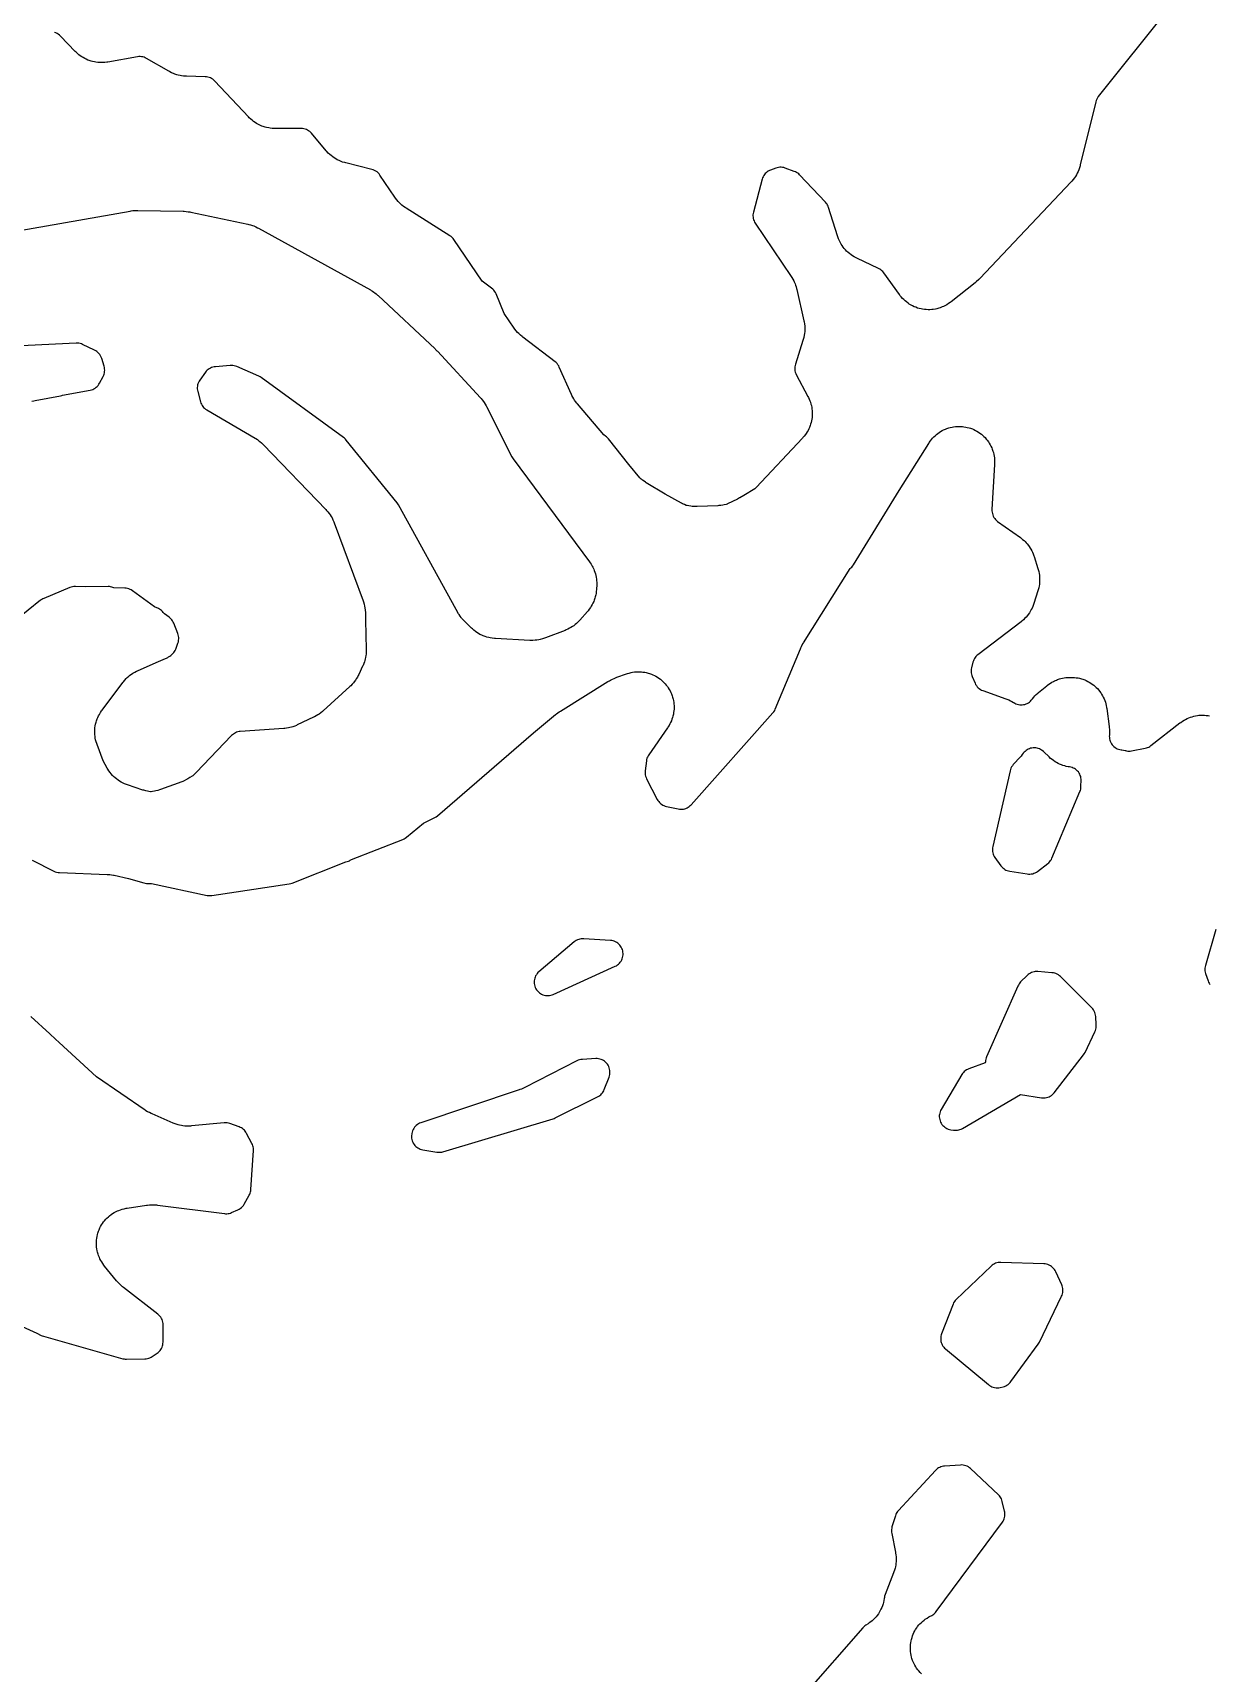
# Model space of a CAD drawing. Header units: millimetres. Extents: x 0 to 194, y 0 to 300.
# Drawn here: x 124.62 to 150.69, y 123.34 to 159.71 of the extents above; entities that cross this region are included whole.
import ezdxf

# ---------------------------------------------------------------- set-up
doc = ezdxf.new("R2010")
doc.units = ezdxf.units.MM
doc.layers.add('CUT', color=7, linetype='CONTINUOUS')

msp = doc.modelspace()

# ---------------------------------------------------------------- linework, layer by layer
at = {"layer": 'CUT'}
for points in [[(149.7766, 160.2231), (148.2373, 158.293), (148.2185, 158.2665), (148.2026, 158.2381), (148.1899, 158.2082), (148.1804, 158.1771), (147.838, 156.7763), (147.8319, 156.7538), (147.8185, 156.7092), (147.8028, 156.6653), (147.7894, 156.6331), (147.7692, 156.5911), (147.7525, 156.5604), (147.7282, 156.5207), (147.7084, 156.4919), (147.68, 156.455), (147.6498, 156.4195), (147.6342, 156.4022), (145.6098, 154.2631), (145.5869, 154.2406), (145.5277, 154.1864), (145.5033, 154.1655), (144.9713, 153.744), (144.9531, 153.7303), (144.9161, 153.7039), (144.8777, 153.6794), (144.8481, 153.6625), (144.8075, 153.642), (144.7764, 153.6282), (144.7339, 153.6119), (144.7015, 153.6013), (144.6576, 153.5894), (144.6243, 153.5821), (144.5795, 153.5746), (144.5456, 153.5708), (144.5002, 153.5679), (144.4661, 153.5675), (144.4207, 153.5692), (144.3867, 153.5722), (144.3417, 153.5785), (144.3082, 153.585), (144.264, 153.5958), (144.2314, 153.6056), (144.1885, 153.6208), (144.157, 153.6338), (144.1159, 153.6533), (144.0859, 153.6694), (144.047, 153.6929), (144.0188, 153.712), (143.9824, 153.7394), (143.9562, 153.7612), (143.9228, 153.7921), (143.899, 153.8164), (143.8689, 153.8505), (143.8405, 153.8861), (143.8268, 153.9042), (143.48, 154.3875), (143.461, 154.4114), (143.4396, 154.4332), (143.4162, 154.4527), (143.3909, 154.4697), (143.364, 154.4841), (142.8862, 154.7087), (142.8654, 154.7192), (142.8244, 154.7411), (142.7846, 154.7651), (142.7558, 154.7846), (142.7187, 154.8127), (142.692, 154.8351), (142.6579, 154.8668), (142.6337, 154.8918), (142.6031, 154.9268), (142.5816, 154.9542), (142.5548, 154.9922), (142.5362, 155.0217), (142.5135, 155.0623), (142.4981, 155.0935), (142.4796, 155.1362), (142.4635, 155.1798), (142.4559, 155.2018), (142.2576, 155.8343), (142.2483, 155.8599), (142.2367, 155.8845), (142.2229, 155.908), (142.2071, 155.9301), (142.1893, 155.9507), (141.6148, 156.5583), (141.5945, 156.5779), (141.5725, 156.5954), (141.5489, 156.6108), (141.524, 156.6239), (141.498, 156.6347), (141.2932, 156.708), (141.2647, 156.7167), (141.2354, 156.7224), (141.2057, 156.7253), (141.1758, 156.7251), (141.1461, 156.7221), (141.1169, 156.716), (141.0884, 156.7071), (140.9727, 156.6645), (140.9463, 156.6533), (140.9211, 156.6397), (140.8973, 156.6237), (140.8751, 156.6055), (140.8548, 156.5853), (140.8365, 156.5633), (140.8204, 156.5396), (140.8066, 156.5144), (140.7953, 156.4881), (140.7865, 156.4608), (140.5903, 155.7302), (140.5843, 155.7023), (140.5809, 155.674), (140.5802, 155.6455), (140.5822, 155.617), (140.5869, 155.5889), (140.5942, 155.5613), (140.6042, 155.5346), (140.6166, 155.5089), (140.6314, 155.4845), (141.4308, 154.3004), (141.4421, 154.2828), (141.4638, 154.2471), (141.4839, 154.2103), (141.4977, 154.1822), (141.5143, 154.1438), (141.5254, 154.1144), (141.5383, 154.0746), (141.5494, 154.0343), (141.5545, 154.014), (141.7101, 153.3234), (141.7147, 153.2999), (141.7228, 153.2525), (141.7283, 153.2048), (141.7305, 153.1689), (141.7308, 153.1209), (141.7292, 153.0849), (141.7245, 153.0371), (141.719, 153.0016), (141.7092, 152.9546), (141.6969, 152.9081), (141.6901, 152.8851), (141.5208, 152.361), (141.5131, 152.332), (141.5082, 152.3024), (141.5063, 152.2724), (141.5075, 152.2424), (141.5116, 152.2126), (141.5187, 152.1835), (141.5287, 152.1551), (141.5415, 152.1279), (141.7992, 151.6433), (141.8089, 151.6241), (141.8272, 151.5852), (141.8437, 151.5455), (141.8546, 151.5152), (141.8672, 151.4741), (141.8752, 151.4429), (141.8838, 151.4008), (141.8888, 151.3689), (141.8933, 151.3262), (141.8952, 151.294), (141.8957, 151.251), (141.8945, 151.2189), (141.8909, 151.176), (141.8866, 151.1441), (141.8789, 151.1018), (141.8716, 151.0704), (141.8599, 151.029), (141.8497, 150.9985), (141.834, 150.9584), (141.8209, 150.929), (141.8016, 150.8906), (141.7857, 150.8626), (141.7628, 150.8262), (141.7443, 150.7999), (141.718, 150.7658), (141.6901, 150.7331), (141.6758, 150.7171), (140.6519, 149.6266), (140.6371, 149.6115), (140.6224, 149.5973), (140.3808, 149.4521), (140.2904, 149.3977), (140.286, 149.3951), (140.2355, 149.3647), (140.0183, 149.262), (140.0066, 149.2568), (139.9895, 149.2517), (139.9456, 149.2409), (139.9124, 149.2346), (139.8677, 149.2283), (139.8228, 149.2243), (139.8002, 149.2228), (139.3434, 149.2049), (139.3213, 149.2046), (139.2772, 149.205), (139.2331, 149.2076), (139.2003, 149.2111), (139.1567, 149.218), (139.1243, 149.2248), (139.1052, 149.2298), (139.103, 149.2306), (139.0606, 149.2483), (139.0192, 149.2681), (138.9988, 149.2785), (138.6326, 149.4775), (138.2147, 149.7334), (138.1982, 149.7441), (138.1655, 149.766), (138.1339, 149.7894), (138.111, 149.808), (138.1049, 149.8134), (138.0905, 149.8289), (138.0767, 149.8444), (137.8314, 150.1337), (137.3773, 150.7052), (137.3576, 150.7276), (137.3358, 150.748), (137.3121, 150.766), (137.2719, 150.7936), (136.6895, 151.4805), (136.676, 151.4971), (136.65, 151.5309), (136.6256, 151.566), (136.6086, 151.5931), (136.5876, 151.6303), (136.5684, 151.6684), (136.5593, 151.6877), (136.2885, 152.2967), (136.2749, 152.3235), (136.2587, 152.3489), (136.24, 152.3724), (136.2191, 152.394), (136.1961, 152.4134), (135.4797, 152.959), (135.4609, 152.9742), (135.4241, 153.0054), (135.389, 153.0386), (135.3641, 153.0649), (135.3328, 153.1017), (135.3036, 153.14), (135.2894, 153.1596), (135.0683, 153.4844), (134.8851, 153.9207), (134.8713, 153.9494), (134.8544, 153.9765), (134.8348, 154.0016), (134.8127, 154.0244), (134.7882, 154.0448), (134.5815, 154.1994), (133.9524, 155.1234), (133.9337, 155.1481), (133.9125, 155.1707), (133.8891, 155.191), (133.8638, 155.2087), (132.8941, 155.8168), (132.8745, 155.8298), (132.836, 155.8568), (132.799, 155.8859), (132.7724, 155.9091), (132.7386, 155.9418), (132.7146, 155.9676), (132.6843, 156.0037), (132.6561, 156.0414), (132.6424, 156.0605), (132.3108, 156.5537), (132.2919, 156.5789), (132.2704, 156.6019), (132.2467, 156.6226), (132.2208, 156.6407), (132.1933, 156.656), (132.1643, 156.6683), (132.1341, 156.6775), (131.5526, 156.8217), (131.5298, 156.828), (131.4846, 156.8418), (131.4401, 156.8579), (131.4075, 156.8718), (131.365, 156.8925), (131.334, 156.9096), (131.294, 156.9347), (131.265, 156.955), (131.2277, 156.9841), (131.201, 157.0074), (131.167, 157.0402), (131.1348, 157.0748), (131.1192, 157.0926), (130.7968, 157.4778), (130.777, 157.4992), (130.7552, 157.5186), (130.7316, 157.5358), (130.7065, 157.5507), (130.68, 157.563), (130.6525, 157.5727), (130.6241, 157.5797), (130.5953, 157.5839), (130.5661, 157.5852), (129.9937, 157.584), (129.9707, 157.5845), (129.9249, 157.5868), (129.8791, 157.5913), (129.8451, 157.5965), (129.8001, 157.6058), (129.7668, 157.6144), (129.7229, 157.6282), (129.6906, 157.6401), (129.6484, 157.6583), (129.6176, 157.6735), (129.5774, 157.6959), (129.5482, 157.7142), (129.5106, 157.7406), (129.4835, 157.7617), (129.4487, 157.7918), (129.4155, 157.8236), (129.3994, 157.8399), (128.6482, 158.6375), (128.6269, 158.658), (128.6037, 158.6762), (128.5788, 158.6921), (128.5525, 158.7055), (128.525, 158.7163), (128.4965, 158.7243), (128.4675, 158.7294), (128.438, 158.7317), (128.025, 158.743), (128.0028, 158.7442), (127.9586, 158.7476), (127.9146, 158.7532), (127.8819, 158.759), (127.8386, 158.7689), (127.8066, 158.7779), (127.7646, 158.792), (127.7336, 158.8041), (127.6932, 158.8222), (127.6537, 158.8424), (127.6342, 158.8529), (127.1367, 159.1382), (127.1102, 159.1517), (127.0825, 159.1625), (127.0539, 159.1705), (127.0246, 159.1757), (126.9949, 159.1779), (126.9652, 159.1771), (126.9356, 159.1735), (126.2788, 159.0582), (126.2572, 159.0549), (126.2137, 159.0495), (126.1699, 159.0461), (126.1371, 159.0452), (126.0933, 159.0462), (126.0605, 159.0485), (126.0169, 159.0537), (125.9846, 159.0591), (125.9417, 159.0686), (125.91, 159.0772), (125.8683, 159.0907), (125.8376, 159.1024), (125.7974, 159.1199), (125.768, 159.1345), (125.7297, 159.1558), (125.7018, 159.1732), (125.6658, 159.1982), (125.6397, 159.2182), (125.6063, 159.2466), (125.5743, 159.2766), (125.5587, 159.2919), (125.2277, 159.6336), (125.2051, 159.6547), (125.1804, 159.6733), (125.154, 159.6893), (125.126, 159.7025), (125.0968, 159.7127)], [(124.2051, 155.3023), (126.7722, 155.7557), (126.7939, 155.759), (126.8372, 155.7645), (126.8808, 155.7678), (126.9244, 155.7691), (126.9463, 155.7692), (127.9531, 155.7496), (127.9743, 155.7486), (128.0165, 155.7458), (128.0585, 155.741), (128.1002, 155.7343), (128.121, 155.7304), (129.3811, 155.4649), (129.4028, 155.4598), (129.4458, 155.4485), (129.4883, 155.435), (129.5195, 155.4234), (129.5604, 155.4058), (129.6004, 155.3862), (129.6202, 155.376), (132.0994, 154.0065), (132.1155, 153.9972), (132.1472, 153.9779), (132.1781, 153.9574), (132.2006, 153.941), (132.2297, 153.918), (132.2578, 153.8937), (132.2716, 153.8813), (133.5346, 152.6995), (133.5464, 152.6881), (133.5753, 152.6589), (133.5867, 152.6471), (134.5396, 151.615), (134.5534, 151.5994), (134.5802, 151.5675), (134.6055, 151.5344), (134.6233, 151.5087), (134.6455, 151.4734), (134.666, 151.4371), (134.6758, 151.4187), (135.2383, 150.3045), (135.2507, 150.2822), (135.265, 150.2611), (136.9567, 147.9779), (136.9693, 147.9601), (136.9935, 147.9238), (137.0159, 147.8864), (137.0314, 147.8576), (137.0501, 147.8182), (137.0627, 147.788), (137.0775, 147.747), (137.0871, 147.7158), (137.0979, 147.6735), (137.1044, 147.6414), (137.1111, 147.5983), (137.1145, 147.5658), (137.1169, 147.5222), (137.1172, 147.4786), (137.1168, 147.4568), (137.1138, 147.385), (137.1124, 147.3632), (137.1085, 147.3199), (137.1025, 147.2767), (137.0964, 147.2446), (137.0863, 147.2023), (137.0771, 147.1709), (137.0629, 147.1297), (137.0508, 147.0994), (137.0327, 147.0598), (137.0177, 147.0308), (136.9958, 146.9931), (136.9781, 146.9657), (136.9527, 146.9303), (136.9256, 146.8962), (136.9116, 146.8795), (136.7446, 146.6889), (136.7298, 146.6728), (136.6995, 146.6414), (136.6676, 146.6115), (136.6427, 146.5903), (136.6081, 146.5636), (136.5813, 146.5449), (136.5443, 146.5218), (136.5158, 146.5057), (136.4767, 146.4863), (136.4367, 146.4687), (136.4165, 146.4604), (135.9791, 146.2929), (135.957, 146.2851), (135.9123, 146.2706), (135.8669, 146.2585), (135.8325, 146.2512), (135.7861, 146.2438), (135.7511, 146.2402), (135.7041, 146.2377), (135.6572, 146.2377), (135.6337, 146.2383), (134.8706, 146.2783), (134.8477, 146.28), (134.8019, 146.2848), (134.7564, 146.2919), (134.7227, 146.2989), (134.6782, 146.3106), (134.6453, 146.3211), (134.6022, 146.3373), (134.5706, 146.351), (134.5294, 146.3715), (134.4993, 146.3885), (134.4604, 146.4131), (134.4323, 146.433), (134.3961, 146.4614), (134.3614, 146.4917), (134.3445, 146.5073), (134.1852, 146.6613), (134.1694, 146.6774), (134.1387, 146.7102), (134.1192, 146.7333), (134.109, 146.7463), (134.0872, 146.7767), (134.0667, 146.808), (134.0568, 146.8239), (133.9982, 146.922), (132.7236, 149.2443), (132.7095, 149.2675), (132.6934, 149.2893), (131.5627, 150.6795), (131.5456, 150.6989), (131.5269, 150.7166), (131.5067, 150.7327), (129.6821, 152.062), (129.6543, 152.08), (129.6248, 152.0948), (129.1372, 152.3062), (129.1099, 152.3165), (129.0817, 152.324), (129.0529, 152.3289), (129.0238, 152.3309), (128.9946, 152.33), (128.6632, 152.3043), (128.6345, 152.3007), (128.6063, 152.2943), (128.5788, 152.2852), (128.5523, 152.2736), (128.5271, 152.2594), (128.5033, 152.2429), (128.4813, 152.2241), (128.4611, 152.2033), (128.4431, 152.1807), (128.3179, 152.0071), (128.3017, 151.9821), (128.2881, 151.9557), (128.2771, 151.928), (128.269, 151.8994), (128.2637, 151.8701), (128.2613, 151.8405), (128.2619, 151.8107), (128.2655, 151.7812), (128.2719, 151.7522), (128.3336, 151.5273), (128.3427, 151.4998), (128.3543, 151.4732), (128.3684, 151.4479), (128.385, 151.4241), (128.4037, 151.402), (128.4245, 151.3818), (128.4471, 151.3637), (128.4714, 151.3478), (129.542, 150.7214), (129.5595, 150.7106), (129.594, 150.6883), (129.6274, 150.6643), (129.6517, 150.6453), (129.6828, 150.6184), (129.7127, 150.5901), (129.7273, 150.5756), (131.1137, 149.1372), (131.1294, 149.1201), (131.1598, 149.0851), (131.1883, 149.0486), (131.2083, 149.0202), (131.2329, 148.981), (131.2498, 148.9507), (131.2703, 148.9091), (131.2886, 148.8666), (131.2972, 148.845), (131.9378, 147.116), (131.9459, 147.0922), (131.9607, 147.0442), (131.9728, 146.9954), (131.9798, 146.9584), (131.9864, 146.9085), (131.9901, 146.8584), (131.9906, 146.8499), (131.9943, 146.6823), (132.0068, 146.0356), (132.0067, 146.015), (132.0056, 145.9737), (132.0026, 145.9325), (131.999, 145.9017), (131.9922, 145.861), (131.9858, 145.8307), (131.9753, 145.7907), (131.9661, 145.7612), (131.952, 145.7223), (131.9361, 145.6842), (131.9277, 145.6653), (131.841, 145.4809), (131.8311, 145.4613), (131.8105, 145.4226), (131.7881, 145.3848), (131.7698, 145.3574), (131.7438, 145.3221), (131.723, 145.2966), (131.6936, 145.264), (131.6627, 145.2328), (131.6469, 145.2176), (131.0541, 144.676), (131.0372, 144.6613), (131.0025, 144.6327), (130.9664, 144.6058), (130.9384, 144.587), (130.8999, 144.5639), (130.8602, 144.5427), (130.8401, 144.5326), (130.48, 144.363), (130.4609, 144.3545), (130.4225, 144.3385), (130.3833, 144.3243), (130.3534, 144.3151), (130.3131, 144.3046), (130.2825, 144.2981), (130.2414, 144.2914), (130.2, 144.2865), (130.1792, 144.2846), (129.2163, 144.2176), (129.1888, 144.2144), (129.1617, 144.2087), (129.1353, 144.2005), (129.1097, 144.1899), (129.0852, 144.177), (129.062, 144.1619), (129.0403, 144.1448), (129.0203, 144.1257), (128.2388, 143.3085), (128.2241, 143.2939), (128.1941, 143.2653), (128.1628, 143.238), (128.1458, 143.2246), (128.0974, 143.1974), (128.0786, 143.1869), (128.0515, 143.1716), (127.9388, 143.1083), (127.9201, 143.1011), (127.4471, 142.9304), (127.4269, 142.9236), (127.3862, 142.9111), (127.345, 142.9005), (127.3138, 142.894), (127.2717, 142.8874), (127.24, 142.8839), (127.2229, 142.8828), (127.1903, 142.8873), (127.1595, 142.8931), (127.1189, 142.9026), (127.0787, 142.9141), (127.0588, 142.9203), (126.7147, 143.0358), (126.6928, 143.0437), (126.6495, 143.0608), (126.6072, 143.0801), (126.5763, 143.0961), (126.5362, 143.1197), (126.5071, 143.1388), (126.4696, 143.1664), (126.4426, 143.1885), (126.4082, 143.2198), (126.3836, 143.2445), (126.3526, 143.2792), (126.3308, 143.3063), (126.3035, 143.344), (126.2782, 143.383), (126.2661, 143.4029), (126.173, 143.5644), (126.04, 143.9284), (126.0328, 143.9496), (126.0196, 143.9923), (126.0084, 144.0356), (126.0017, 144.0684), (125.995, 144.1126), (125.9916, 144.146), (125.9893, 144.1907), (125.9892, 144.2242), (125.9913, 144.2688), (125.9945, 144.3022), (126.0011, 144.3464), (126.0076, 144.3793), (126.0185, 144.4227), (126.0283, 144.4547), (126.0435, 144.4968), (126.0564, 144.5278), (126.0757, 144.5681), (126.0916, 144.5976), (126.1148, 144.6359), (126.1398, 144.6729), (126.1528, 144.6911), (126.6128, 145.3035), (126.6268, 145.3213), (126.6557, 145.356), (126.6863, 145.3892), (126.7105, 145.4129), (126.7443, 145.4429), (126.7707, 145.464), (126.8073, 145.4905), (126.8357, 145.5089), (126.8748, 145.5315), (126.915, 145.5521), (126.9353, 145.562), (127.3541, 145.7511), (127.5544, 145.8336), (127.5817, 145.8464), (127.6074, 145.8619), (127.6197, 145.8711), (127.6268, 145.8743), (127.6533, 145.8879), (127.6783, 145.9041), (127.7016, 145.9226), (127.723, 145.9434), (127.7422, 145.9663), (127.759, 145.9909), (127.7733, 146.017), (127.785, 146.0445), (127.8339, 146.178), (127.8431, 146.2081), (127.8492, 146.2389), (127.852, 146.2702), (127.8515, 146.3016), (127.8477, 146.3328), (127.8407, 146.3634), (127.8306, 146.3931), (127.7401, 146.6183), (127.7284, 146.6439), (127.7143, 146.6682), (127.6981, 146.6912), (127.6797, 146.7125), (127.6595, 146.732), (127.6375, 146.7495), (127.5323, 146.8256), (127.5251, 146.8364), (127.509, 146.8583), (127.491, 146.8786), (127.4712, 146.8971), (127.4498, 146.9139), (127.427, 146.9286), (127.4029, 146.9412), (127.3166, 146.9816), (126.8231, 147.3385), (126.7982, 147.3547), (126.7718, 147.3683), (126.7442, 147.3793), (126.7157, 147.3875), (126.6865, 147.3928), (126.6569, 147.3952), (126.4155, 147.403), (126.3918, 147.4128), (126.366, 147.4208), (126.3396, 147.4265), (126.3127, 147.4298), (126.2857, 147.4307), (125.7735, 147.4237), (125.561, 147.4306), (125.529, 147.4299), (125.4973, 147.4258), (125.4662, 147.4184), (125.436, 147.4077), (124.8625, 147.1688), (124.837, 147.1567), (124.8127, 147.1423), (124.7898, 147.1256), (124.2435, 146.6862)], [(124.5963, 151.5395), (124.6423, 151.5505), (124.6655, 151.5555), (125.2306, 151.6601), (125.2588, 151.6668), (125.2742, 151.672), (125.8862, 151.7847), (125.9155, 151.7916), (125.944, 151.8015), (125.9714, 151.8141), (125.9973, 151.8294), (126.0216, 151.8473), (126.0439, 151.8675), (126.0642, 151.8898), (126.082, 151.9141), (126.0974, 151.94), (126.1752, 152.0878), (126.1875, 152.1144), (126.1973, 152.1421), (126.2042, 152.1706), (126.2084, 152.1997), (126.2097, 152.229), (126.2081, 152.2583), (126.2037, 152.2873), (126.1964, 152.3157), (126.1429, 152.4895), (126.1322, 152.5188), (126.1186, 152.5468), (126.102, 152.5733), (126.0829, 152.5979), (126.0612, 152.6203), (126.0374, 152.6404), (126.0116, 152.6579), (125.9841, 152.6727), (125.72, 152.7972), (125.6929, 152.8084), (125.6648, 152.8169), (125.636, 152.8226), (125.6067, 152.8255), (125.5773, 152.8255), (121.3155, 152.6157)], [(124.5987, 141.3653), (125.0856, 141.1221), (125.1148, 141.1094), (125.1451, 141.0998), (125.1763, 141.0936), (125.2079, 141.0907), (126.2663, 141.0491), (126.2857, 141.0479), (126.3245, 141.0447), (126.3631, 141.0399), (126.4015, 141.0333), (126.4206, 141.0296), (126.7409, 140.9606), (127.0775, 140.8627), (127.1054, 140.856), (127.1338, 140.8521), (127.1625, 140.8508), (127.2487, 140.8512), (128.4789, 140.5861), (128.5056, 140.5816), (128.5326, 140.5795), (128.5597, 140.5799), (128.5867, 140.5827), (130.3007, 140.8403), (130.334, 140.8473), (130.3664, 140.858), (131.5568, 141.3283), (131.612, 141.3464), (131.6334, 141.3543), (131.654, 141.3638), (131.6808, 141.3773), (132.8192, 141.827), (132.8475, 141.84), (132.8744, 141.8558), (132.8994, 141.8743), (133.2757, 142.1836), (133.5282, 142.3112), (133.5599, 142.3298), (133.589, 142.352), (135.7124, 144.1866), (136.205, 144.5915), (136.2285, 144.6096), (136.2885, 144.6526), (136.3131, 144.669), (137.3646, 145.3233), (137.3784, 145.3302), (137.4023, 145.3422), (137.4232, 145.3527), (137.5506, 145.4165), (137.565, 145.422), (137.7763, 145.4955), (137.797, 145.5021), (137.8387, 145.5144), (137.881, 145.5247), (137.913, 145.5308), (137.956, 145.5369), (137.9884, 145.54), (138.0319, 145.5419), (138.0645, 145.5418), (138.1079, 145.5395), (138.1403, 145.5363), (138.1833, 145.5298), (138.2153, 145.5234), (138.2575, 145.5129), (138.2887, 145.5034), (138.3296, 145.4888), (138.3598, 145.4764), (138.3991, 145.4579), (138.4279, 145.4427), (138.4653, 145.4205), (138.4925, 145.4025), (138.5276, 145.3768), (138.5529, 145.3563), (138.5853, 145.3274), (138.6086, 145.3045), (138.638, 145.2725), (138.659, 145.2476), (138.6852, 145.2129), (138.7036, 145.186), (138.7264, 145.149), (138.7421, 145.1204), (138.7612, 145.0814), (138.7741, 145.0514), (138.7894, 145.0107), (138.7993, 144.9797), (138.8106, 144.9377), (138.8175, 144.9058), (138.8246, 144.8629), (138.8284, 144.8306), (138.8314, 144.7872), (138.832, 144.7546), (138.8308, 144.7111), (138.8283, 144.6787), (138.8228, 144.6355), (138.8172, 144.6034), (138.8076, 144.561), (138.799, 144.5296), (138.7853, 144.4883), (138.7736, 144.4579), (138.7561, 144.4181), (138.7415, 144.3889), (138.7202, 144.351), (138.6971, 144.3142), (138.6851, 144.2961), (138.2703, 143.7009), (138.2549, 143.6763), (138.2419, 143.6503), (138.2315, 143.6232), (138.2237, 143.5952), (138.2187, 143.5666), (138.1909, 143.3446), (138.1887, 143.3144), (138.1895, 143.2842), (138.1933, 143.2542), (138.2002, 143.2248), (138.2099, 143.1962), (138.2225, 143.1687), (138.4603, 142.7122), (138.4751, 142.687), (138.4923, 142.6633), (138.5117, 142.6413), (138.5331, 142.6214), (138.5564, 142.6036), (138.5813, 142.5883), (138.6076, 142.5754), (138.635, 142.5651), (138.6633, 142.5576), (138.925, 142.5013), (138.9533, 142.4966), (138.982, 142.4947), (139.0108, 142.4955), (139.0393, 142.499), (139.0674, 142.5053), (139.0948, 142.5142), (139.1211, 142.5257), (139.1463, 142.5397), (139.1699, 142.556), (139.192, 142.5746), (139.2121, 142.5951), (141.0238, 144.63), (141.0445, 144.656), (141.0622, 144.6842), (141.0767, 144.7141), (141.6345, 146.0527), (141.642, 146.0697), (141.6578, 146.1035), (141.675, 146.1367), (141.6935, 146.169), (141.7031, 146.185), (142.7372, 147.8318), (142.7511, 147.8432), (142.7716, 147.8634), (142.79, 147.8854), (142.8062, 147.9091), (143.8229, 149.5606), (144.4782, 150.6042), (144.4903, 150.6225), (144.5155, 150.6585), (144.5424, 150.6933), (144.5637, 150.7183), (144.5939, 150.7503), (144.6176, 150.7731), (144.6507, 150.802), (144.6766, 150.8224), (144.7124, 150.8479), (144.7401, 150.8656), (144.7782, 150.8875), (144.8075, 150.9025), (144.8475, 150.9206), (144.8782, 150.9326), (144.9198, 150.9467), (144.9514, 150.9557), (144.9942, 150.9657), (145.0266, 150.9716), (145.0702, 150.9773), (145.103, 150.98), (145.1469, 150.9814), (145.1798, 150.9809), (145.2237, 150.9781), (145.2564, 150.9743), (145.2997, 150.9672), (145.3319, 150.9603), (145.3744, 150.949), (145.4057, 150.939), (145.4469, 150.9236), (145.4771, 150.9106), (145.5166, 150.8913), (145.5454, 150.8754), (145.5828, 150.8523), (145.6099, 150.8337), (145.6449, 150.807), (145.6701, 150.7859), (145.7023, 150.7559), (145.7253, 150.7324), (145.7544, 150.6995), (145.775, 150.6738), (145.8007, 150.6382), (145.8187, 150.6106), (145.8409, 150.5727), (145.8561, 150.5435), (145.8745, 150.5036), (145.8868, 150.4731), (145.9012, 150.4316), (145.9104, 150.4), (145.9207, 150.3572), (145.9268, 150.3249), (145.9329, 150.2814), (145.9358, 150.2486), (145.9376, 150.2047), (145.9372, 150.1608), (145.9365, 150.1388), (145.8793, 149.137), (145.8791, 149.1068), (145.8819, 149.0767), (145.8878, 149.0471), (145.8966, 149.0181), (145.9083, 148.9903), (145.9227, 148.9637), (145.9397, 148.9387), (145.9591, 148.9156), (145.9808, 148.8945), (146.0045, 148.8757), (146.5088, 148.5157), (146.5254, 148.5033), (146.558, 148.4777), (146.5895, 148.4505), (146.612, 148.4291), (146.6408, 148.3992), (146.6614, 148.3758), (146.6873, 148.3434), (146.7055, 148.3182), (146.7283, 148.2835), (146.7442, 148.2568), (146.7637, 148.2201), (146.7771, 148.192), (146.7931, 148.1537), (146.8074, 148.1148), (146.8141, 148.0951), (146.8974, 147.8301), (146.9037, 147.808), (146.9152, 147.7636), (146.9245, 147.7187), (146.9297, 147.6847), (146.9343, 147.6391), (146.936, 147.6048), (146.9359, 147.5589), (146.9341, 147.5246), (146.9294, 147.479), (146.9241, 147.4451), (146.9148, 147.4002), (146.9032, 147.3558), (146.8968, 147.3338), (146.8089, 147.0567), (146.8014, 147.0351), (146.7854, 146.9922), (146.7672, 146.9502), (146.7519, 146.9195), (146.7296, 146.8796), (146.7113, 146.8506), (146.685, 146.8131), (146.6639, 146.7861), (146.6339, 146.7515), (146.6101, 146.7268), (146.5768, 146.6954), (146.5419, 146.6658), (146.5241, 146.6515), (145.567, 145.9195), (145.545, 145.9009), (145.5248, 145.8803), (145.5068, 145.8579), (145.491, 145.8338), (145.4775, 145.8084), (145.4666, 145.7817), (145.4582, 145.7541), (145.4263, 145.6267), (145.4208, 145.5995), (145.4178, 145.5719), (145.4174, 145.5442), (145.4196, 145.5166), (145.4243, 145.4893), (145.4315, 145.4625), (145.4411, 145.4366), (145.5033, 145.2901), (145.5169, 145.2621), (145.5333, 145.2358), (145.5523, 145.2112), (145.5738, 145.1888), (145.5975, 145.1687), (145.6231, 145.1512), (145.6504, 145.1364), (145.6791, 145.1245), (146.1898, 144.9432), (146.2105, 144.9353), (146.2515, 144.9184), (146.2916, 144.8995), (146.3209, 144.8839), (146.359, 144.8612), (146.3616, 144.8595), (146.3861, 144.8448), (146.4119, 144.8325), (146.4388, 144.8227), (146.4665, 144.8155), (146.4948, 144.811), (146.5233, 144.8092), (146.5519, 144.8101), (146.5803, 144.8138), (146.6082, 144.8201), (146.6354, 144.8291), (146.6616, 144.8406), (146.6866, 144.8546), (146.7101, 144.8708), (146.732, 144.8893), (146.752, 144.9097), (146.77, 144.932), (146.7798, 144.9455), (146.8082, 144.9804), (146.8307, 145.0055), (146.8624, 145.0374), (146.8957, 145.0677), (146.9127, 145.0824), (147.0926, 145.2306), (147.109, 145.2434), (147.1424, 145.2684), (147.1769, 145.2918), (147.2036, 145.3082), (147.2401, 145.3283), (147.2682, 145.3421), (147.3064, 145.3587), (147.3356, 145.3699), (147.3752, 145.3829), (147.4054, 145.3913), (147.446, 145.4006), (147.4768, 145.4061), (147.5181, 145.4116), (147.5597, 145.4152), (147.5805, 145.4165), (147.5997, 145.4173), (147.6218, 145.4176), (147.666, 145.4172), (147.7101, 145.4146), (147.7431, 145.411), (147.7868, 145.4041), (147.8192, 145.3973), (147.862, 145.3861), (147.8936, 145.3762), (147.9351, 145.3609), (147.9656, 145.3479), (148.0054, 145.3285), (148.0344, 145.3126), (148.0721, 145.2895), (148.0995, 145.2708), (148.1347, 145.244), (148.1601, 145.2227), (148.1926, 145.1927), (148.2157, 145.169), (148.2451, 145.1359), (148.2658, 145.11), (148.2918, 145.0742), (148.3098, 145.0464), (148.3321, 145.0082), (148.3474, 144.9788), (148.3659, 144.9386), (148.3782, 144.9079), (148.3926, 144.866), (148.4018, 144.8342), (148.4121, 144.7912), (148.4202, 144.7477), (148.4237, 144.7259), (148.4774, 144.3302), (148.4799, 144.3079), (148.4837, 144.2631), (148.4853, 144.2182), (148.4848, 144.1845), (148.4814, 144.1322), (148.4815, 144.1322), (148.4804, 144.1143), (148.4813, 144.0851), (148.485, 144.0562), (148.4916, 144.0277), (148.5009, 144), (148.5128, 143.9733), (148.5273, 143.9479), (148.5442, 143.9241), (148.5633, 143.902), (148.5845, 143.8818), (148.6075, 143.8639), (148.6322, 143.8482), (148.6583, 143.835), (148.6855, 143.8245), (148.7136, 143.8166), (148.7424, 143.8115), (148.7603, 143.8092), (148.7924, 143.8035), (148.8349, 143.7939), (148.8366, 143.7934), (148.8636, 143.7872), (148.8911, 143.7835), (148.9188, 143.7824), (148.9464, 143.7838), (148.9739, 143.7878), (149.2751, 143.8458), (149.3027, 143.8524), (149.3295, 143.8617), (149.3554, 143.8734), (149.38, 143.8876), (149.4031, 143.904), (150.0467, 144.4068), (150.0648, 144.4202), (150.1016, 144.4461), (150.1396, 144.4701), (150.1689, 144.4866), (150.2091, 144.5067), (150.24, 144.5202), (150.282, 144.5362), (150.3141, 144.5466), (150.3575, 144.5583), (150.3904, 144.5654), (150.4347, 144.5728), (150.4682, 144.5766), (150.5131, 144.5794), (150.5468, 144.5799), (150.5917, 144.5782), (150.6252, 144.5753), (150.6698, 144.5692), (150.7029, 144.5629)], [(150.8397, 139.8282), (150.6105, 139.0328), (150.6037, 139.0034), (150.5998, 138.9736), (150.5989, 138.9435), (150.601, 138.9134), (150.6062, 138.8837), (150.6143, 138.8547), (150.6689, 138.6911), (150.68, 138.6627), (150.6939, 138.6356), (150.7106, 138.6101)], [(124.0727, 131.1665), (124.7075, 130.8788), (124.8004, 130.832), (124.8266, 130.8202), (124.8539, 130.8111), (126.6097, 130.3149), (126.6382, 130.3083), (126.6672, 130.3046), (126.6965, 130.3037), (127.1005, 130.3106), (127.1294, 130.3125), (127.158, 130.3172), (127.186, 130.3246), (127.2132, 130.3347), (127.2393, 130.3474), (127.264, 130.3625), (127.3723, 130.4362), (127.3954, 130.4536), (127.4168, 130.4732), (127.4361, 130.4947), (127.4533, 130.518), (127.4682, 130.5429), (127.4806, 130.569), (127.4904, 130.5963), (127.4976, 130.6243), (127.502, 130.6529), (127.5036, 130.6818), (127.5067, 131.0609), (127.5053, 131.0916), (127.5009, 131.122), (127.4933, 131.1518), (127.4828, 131.1807), (127.4693, 131.2083), (127.4531, 131.2344), (127.4343, 131.2588), (127.4131, 131.281), (127.3898, 131.301), (126.6257, 131.8898), (126.6052, 131.9065), (126.5653, 131.9412), (126.5275, 131.9782), (126.4919, 132.0173), (126.4747, 132.0374), (126.2075, 132.3685), (126.1938, 132.3864), (126.1674, 132.4227), (126.1428, 132.4603), (126.1258, 132.4894), (126.1051, 132.5292), (126.0911, 132.5599), (126.0745, 132.6016), (126.0636, 132.6335), (126.0512, 132.6766), (126.0435, 132.7094), (126.0355, 132.7536), (126.0312, 132.787), (126.0276, 132.8318), (126.0266, 132.8655), (126.0275, 132.9104), (126.0299, 132.944), (126.0353, 132.9886), (126.041, 133.0217), (126.0508, 133.0656), (126.0598, 133.098), (126.074, 133.1407), (126.0861, 133.1721), (126.1045, 133.2131), (126.1197, 133.2431), (126.142, 133.2821), (126.1602, 133.3104), (126.1863, 133.347), (126.2072, 133.3734), (126.2369, 133.4072), (126.2603, 133.4313), (126.2931, 133.462), (126.3189, 133.4837), (126.3546, 133.511), (126.3824, 133.53), (126.4206, 133.5535), (126.4502, 133.5697), (126.4906, 133.5893), (126.5216, 133.6024), (126.5638, 133.6179), (126.5959, 133.6279), (126.6394, 133.6391), (126.6835, 133.6481), (126.7056, 133.652), (127.1381, 133.718), (127.1589, 133.7207), (127.2005, 133.7251), (127.2423, 133.7275), (127.2737, 133.7279), (127.3156, 133.7264), (127.3573, 133.723), (127.3782, 133.7208), (128.8624, 133.5298), (128.8894, 133.5276), (128.9166, 133.5278), (128.9437, 133.5305), (128.9704, 133.5356), (128.9965, 133.5431), (129.0218, 133.5529), (129.161, 133.6144), (129.1895, 133.6288), (129.2162, 133.6462), (129.241, 133.6663), (129.2635, 133.6889), (129.2835, 133.7138), (129.3007, 133.7406), (129.4124, 133.9371), (129.4247, 133.9613), (129.4348, 133.9865), (129.4426, 134.0125), (129.448, 134.0391), (129.4509, 134.066), (129.5066, 134.9271), (129.5071, 134.9544), (129.5052, 134.9816), (129.5007, 135.0085), (129.4939, 135.0349), (129.4846, 135.0606), (129.4731, 135.0854), (129.3561, 135.3092), (129.3419, 135.3335), (129.3256, 135.3563), (129.3071, 135.3775), (129.2868, 135.3969), (129.2647, 135.4143), (129.2411, 135.4295), (129.2161, 135.4425), (129.1901, 135.4531), (128.9866, 135.5249), (128.9556, 135.534), (128.9237, 135.5398), (128.8915, 135.542), (128.8592, 135.5408), (128.1346, 135.474), (128.1122, 135.4725), (128.0675, 135.4706), (128.0226, 135.4709), (127.9891, 135.4729), (127.9446, 135.4776), (127.9114, 135.4829), (127.8676, 135.4921), (127.8351, 135.5006), (127.7924, 135.5141), (127.7505, 135.5298), (127.7297, 135.5381), (127.2591, 135.7405), (127.2393, 135.7496), (127.2, 135.7688), (127.1617, 135.7899), (127.1245, 135.8128), (127.1061, 135.8247), (126.0283, 136.5631), (125.2032, 137.3235), (125.1216, 137.3987), (124.9954, 137.515), (124.5753, 137.9021)], [(144.3188, 123.3266), (144.2869, 123.3588), (144.2567, 123.3925), (144.2353, 123.4189), (144.2087, 123.4555), (144.1901, 123.4839), (144.1672, 123.523), (144.1516, 123.5531), (144.1328, 123.5943), (144.1202, 123.6259), (144.1057, 123.6688), (144.0964, 123.7014), (144.0862, 123.7455), (144.0802, 123.7789), (144.0745, 123.8239), (144.072, 123.8577), (144.0708, 123.903), (144.0717, 123.9369), (144.0751, 123.9821), (144.0793, 124.0157), (144.0873, 124.0603), (144.0949, 124.0934), (144.1073, 124.137), (144.1182, 124.1691), (144.1349, 124.2112), (144.1489, 124.2421), (144.1698, 124.2823), (144.1869, 124.3116), (144.2117, 124.3495), (144.2317, 124.377), (144.2601, 124.4122), (144.2828, 124.4375), (144.3146, 124.4697), (144.3397, 124.4926), (144.3746, 124.5214), (144.4019, 124.5416), (144.4395, 124.5668), (144.4784, 124.59), (144.4981, 124.6011), (144.5445, 124.6258), (144.5675, 124.6393), (144.5892, 124.6549), (144.6094, 124.6723), (144.628, 124.6914), (144.6449, 124.7122), (146.1094, 126.6898), (146.1255, 126.714), (146.1393, 126.7397), (146.1505, 126.7665), (146.159, 126.7944), (146.1648, 126.8229), (146.1678, 126.8518), (146.168, 126.8809), (146.1654, 126.9099), (146.16, 126.9385), (146.109, 127.1504), (146.1009, 127.1783), (146.09, 127.2053), (146.0767, 127.2311), (146.0609, 127.2554), (146.0428, 127.2782), (146.0226, 127.2991), (145.4057, 127.8777), (145.3822, 127.8976), (145.3569, 127.9149), (145.3299, 127.9296), (145.3015, 127.9414), (145.2721, 127.9502), (145.2419, 127.956), (145.2113, 127.9587), (145.1806, 127.9582), (144.8304, 127.935), (144.8022, 127.9318), (144.7745, 127.9259), (144.7475, 127.9175), (144.7213, 127.9065), (144.6964, 127.8932), (144.6728, 127.8775), (144.6507, 127.8597), (144.6305, 127.8399), (143.805, 126.9516), (143.7872, 126.9306), (143.7714, 126.9081), (143.7578, 126.8842), (143.7464, 126.8591), (143.7373, 126.8332), (143.6632, 126.5846), (143.6562, 126.5562), (143.652, 126.5273), (143.6506, 126.4981), (143.6521, 126.4689), (143.6565, 126.44), (143.7387, 126.0287), (143.7424, 126.0077), (143.7487, 125.9656), (143.7531, 125.9233), (143.7549, 125.8914), (143.7552, 125.8488), (143.7539, 125.8169), (143.7502, 125.7745), (143.746, 125.7429), (143.7383, 125.701), (143.7311, 125.67), (143.7195, 125.629), (143.7059, 125.5886), (143.6987, 125.5686), (143.511, 125.0856), (143.5003, 125.0526), (143.4935, 125.0186), (143.4911, 125.002), (143.4836, 124.9565), (143.4737, 124.9115), (143.4646, 124.8783), (143.4501, 124.8345), (143.4377, 124.8023), (143.4188, 124.7603), (143.4031, 124.7295), (143.3801, 124.6896), (143.3613, 124.6607), (143.3343, 124.6233), (143.3127, 124.5964), (143.282, 124.5621), (143.2577, 124.5375), (143.2237, 124.5064), (143.1971, 124.4845), (143.16, 124.4571), (143.1313, 124.438), (143.0862, 124.4113), (143.0597, 124.3937), (143.0353, 124.3733), (143.0132, 124.3506), (140.4031, 121.3624)]]:
    msp.add_lwpolyline(points, dxfattribs=at)
for points in [[(146.3509, 143.4839), (146.3311, 143.4599), (146.3138, 143.4341), (146.2994, 143.4065), (146.2879, 143.3777), (146.2794, 143.3478), (145.8962, 141.6676), (145.8913, 141.6398), (145.8889, 141.6116), (145.8892, 141.5833), (145.8922, 141.5552), (145.8978, 141.5275), (145.9061, 141.5004), (145.9168, 141.4743), (145.9299, 141.4492), (145.9453, 141.4255), (146.0777, 141.2419), (146.0961, 141.2188), (146.1168, 141.1976), (146.1394, 141.1785), (146.1638, 141.1618), (146.1898, 141.1475), (146.217, 141.1359), (146.2452, 141.127), (146.2742, 141.121), (146.6611, 141.0598), (146.6913, 141.0565), (146.7216, 141.0564), (146.7518, 141.0593), (146.7816, 141.0652), (146.8106, 141.0742), (146.8386, 141.086), (146.8652, 141.1006), (146.8902, 141.1178), (147.1155, 141.2901), (147.1392, 141.3103), (147.1607, 141.3328), (147.1798, 141.3575), (147.1962, 141.384), (147.2097, 141.412), (147.8297, 142.8858), (147.8389, 142.9107), (147.8459, 142.9363), (147.8506, 142.9624), (147.8529, 142.9888), (147.8529, 143.0153), (147.8528, 143.019), (147.8529, 143.0515), (147.8552, 143.095), (147.8562, 143.1054), (147.8578, 143.134), (147.8566, 143.1626), (147.8526, 143.191), (147.846, 143.2189), (147.8368, 143.246), (147.825, 143.2721), (147.8107, 143.297), (147.7942, 143.3203), (147.7755, 143.3421), (147.7548, 143.3619), (147.7323, 143.3796), (147.7083, 143.3952), (147.6828, 143.4084), (147.6562, 143.419), (147.6288, 143.4271), (147.6006, 143.4326), (147.5696, 143.4371), (147.5254, 143.4457), (147.4928, 143.4538), (147.4497, 143.4668), (147.418, 143.4782), (147.3765, 143.4954), (147.3461, 143.5098), (147.3065, 143.5311), (147.2777, 143.5485), (147.2404, 143.5736), (147.2134, 143.5938), (147.1789, 143.6225), (147.1458, 143.6529), (147.1296, 143.6686), (147.0461, 143.7534), (147.0221, 143.7752), (146.9958, 143.7944), (146.9795, 143.805), (146.9795, 143.8049), (146.9587, 143.8178), (146.933, 143.8304), (146.9062, 143.8406), (146.8786, 143.8482), (146.8503, 143.8531), (146.8218, 143.8552), (146.7931, 143.8547), (146.7647, 143.8514), (146.7367, 143.8454), (146.7093, 143.8368), (146.683, 143.8256), (146.6578, 143.8119), (146.634, 143.7959), (146.6119, 143.7777), (146.5916, 143.7575), (146.5733, 143.7355), (146.5524, 143.7076), (146.5241, 143.6735), (146.5095, 143.6568)], [(135.8707, 138.4107), (135.8965, 138.3961), (135.9236, 138.3842), (135.9518, 138.375), (135.9807, 138.3686), (136.0102, 138.3651), (136.0398, 138.3646), (136.0694, 138.3669), (136.0985, 138.3722), (136.127, 138.3803), (136.1546, 138.3912), (137.526, 139.0134), (137.5522, 139.0269), (137.577, 139.0429), (137.6001, 139.0612), (137.6212, 139.0817), (137.6403, 139.1042), (137.657, 139.1285), (137.6713, 139.1543), (137.683, 139.1813), (137.692, 139.2094), (137.6981, 139.2382), (137.7015, 139.2675), (137.7019, 139.297), (137.6994, 139.3263), (137.6941, 139.3553), (137.6859, 139.3837), (137.675, 139.4111), (137.6615, 139.4372), (137.6455, 139.462), (137.6271, 139.485), (137.6065, 139.5061), (137.584, 139.5251), (137.5597, 139.5418), (137.5339, 139.5561), (137.5068, 139.5677), (137.4787, 139.5766), (137.4499, 139.5828), (137.4206, 139.586), (136.8299, 139.6226), (136.8013, 139.623), (136.7728, 139.6206), (136.7447, 139.6156), (136.7171, 139.6079), (136.6905, 139.5977), (136.6649, 139.5849), (136.6406, 139.5698), (136.6179, 139.5524), (135.8372, 138.8937), (135.8155, 138.8735), (135.796, 138.8513), (135.7787, 138.8272), (135.7638, 138.8015), (135.7516, 138.7745), (135.7421, 138.7464), (135.7354, 138.7176), (135.7316, 138.6882), (135.7307, 138.6585), (135.7328, 138.629), (135.7377, 138.5997), (135.7456, 138.5711), (135.7562, 138.5435), (135.7694, 138.517), (135.7853, 138.4919), (135.8035, 138.4685), (135.8239, 138.4471), (135.8464, 138.4277)], [(148.1842, 137.6196), (148.1901, 137.6503), (148.1927, 137.6814), (148.1921, 137.7127), (148.1785, 137.9013), (148.1748, 137.9316), (148.168, 137.9614), (148.1582, 137.9903), (148.1455, 138.0181), (148.13, 138.0445), (148.112, 138.0691), (148.0915, 138.0918), (147.3993, 138.7845), (147.3767, 138.8049), (147.3523, 138.8229), (147.3261, 138.8383), (147.2985, 138.851), (147.2698, 138.8609), (147.2402, 138.8677), (147.21, 138.8716), (146.8962, 138.8957), (146.8677, 138.8966), (146.8394, 138.8947), (146.8113, 138.8902), (146.7837, 138.883), (146.757, 138.8732), (146.7314, 138.861), (146.707, 138.8464), (146.6841, 138.8295), (146.6628, 138.8105), (146.5155, 138.6657), (146.4964, 138.645), (146.4792, 138.6226), (146.4643, 138.5986), (146.4516, 138.5734), (145.7584, 137.0099), (145.7478, 136.9826), (145.74, 136.9543), (145.7349, 136.9254), (145.7327, 136.8962), (145.7322, 136.8761), (145.3649, 136.7403), (145.3381, 136.7288), (145.3125, 136.7148), (145.2883, 136.6984), (145.2659, 136.6797), (145.2454, 136.6589), (145.227, 136.6362), (145.211, 136.6119), (144.754, 135.841), (144.7403, 135.8151), (144.7292, 135.788), (144.7209, 135.76), (144.7152, 135.7313), (144.7124, 135.7022), (144.7125, 135.6729), (144.7154, 135.6438), (144.7211, 135.6151), (144.7295, 135.5871), (144.7407, 135.5601), (144.7545, 135.5343), (144.7707, 135.5099), (144.7892, 135.4872), (144.8098, 135.4665), (144.8323, 135.4478), (144.8565, 135.4315), (144.8823, 135.4175), (144.9092, 135.4062), (144.9372, 135.3975), (144.9658, 135.3916), (145.0256, 135.3823), (145.0546, 135.3792), (145.0838, 135.3789), (145.1129, 135.3815), (145.1416, 135.3869), (145.1696, 135.395), (145.1967, 135.4059), (145.2226, 135.4193), (146.5146, 136.1705), (146.9744, 136.0976), (147.0034, 136.0945), (147.0325, 136.0941), (147.0615, 136.0966), (147.0902, 136.1019), (147.1181, 136.1099), (147.1452, 136.1207), (147.1711, 136.1339), (147.1956, 136.1497), (147.2185, 136.1677), (147.2395, 136.1879), (147.2584, 136.21), (147.9086, 137.0481), (147.9266, 137.074), (147.9418, 137.1017), (148.1631, 137.5608), (148.1752, 137.5896)], [(133.6556, 134.8911), (133.6825, 134.8953), (133.709, 134.902), (136.1501, 135.6339), (136.1741, 135.6423), (136.1974, 135.6526), (137.1371, 136.1195), (137.1613, 136.133), (137.1843, 136.1486), (137.2056, 136.1664), (137.2253, 136.186), (137.243, 136.2074), (137.2587, 136.2303), (137.2722, 136.2546), (137.2834, 136.28), (137.3912, 136.5589), (137.4005, 136.5872), (137.407, 136.6164), (137.4106, 136.6461), (137.4112, 136.676), (137.4088, 136.7058), (137.4035, 136.7352), (137.3952, 136.7639), (137.3842, 136.7917), (137.3704, 136.8182), (137.3541, 136.8433), (137.3353, 136.8666), (137.3143, 136.8879), (137.2914, 136.907), (137.2666, 136.9237), (137.2403, 136.9379), (137.2127, 136.9494), (137.1841, 136.958), (137.1547, 136.9638), (137.125, 136.9667), (137.0951, 136.9665), (136.7996, 136.9505), (136.7683, 136.9472), (136.7376, 136.9406), (136.7077, 136.9308), (136.679, 136.9179), (135.5251, 136.3265), (135.5098, 136.319), (135.479, 136.3047), (135.4477, 136.2915), (135.4159, 136.2796), (135.3999, 136.2739), (133.2197, 135.5452), (133.1921, 135.5345), (133.1658, 135.5211), (133.1409, 135.5052), (133.1177, 135.4869), (133.0964, 135.4664), (133.0772, 135.4439), (133.0603, 135.4196), (133.0459, 135.3938), (133.0341, 135.3667), (133.025, 135.3385), (133.0188, 135.3097), (133.0155, 135.2895), (133.0121, 135.2603), (133.0116, 135.2308), (133.014, 135.2015), (133.0193, 135.1725), (133.0274, 135.1442), (133.0382, 135.1168), (133.0516, 135.0906), (133.0676, 135.0658), (133.0859, 135.0428), (133.1064, 135.0216), (133.1289, 135.0025), (133.1531, 134.9858), (133.1788, 134.9715), (133.2059, 134.9598), (133.2339, 134.9508), (133.2627, 134.9446), (133.5741, 134.8933), (133.6012, 134.8901), (133.6284, 134.8894)], [(145.9696, 129.6709), (146.0004, 129.6702), (146.0312, 129.6725), (146.0615, 129.6781), (146.1274, 129.6937), (146.1565, 129.7021), (146.1847, 129.7135), (146.2115, 129.7277), (146.2368, 129.7444), (146.2602, 129.7637), (146.2816, 129.7853), (146.3007, 129.8088), (146.9035, 130.6353), (146.9183, 130.6577), (146.9311, 130.6814), (147.4236, 131.6989), (147.4351, 131.726), (147.4439, 131.7541), (147.4499, 131.7829), (147.453, 131.8121), (147.4533, 131.8415), (147.4507, 131.8708), (147.4452, 131.8997), (147.437, 131.9279), (147.426, 131.9552), (147.2936, 132.2423), (147.2797, 132.269), (147.2631, 132.2941), (147.2441, 132.3175), (147.2228, 132.3388), (147.1995, 132.3579), (147.1744, 132.3746), (147.1477, 132.3887), (147.1198, 132.4), (147.0909, 132.4085), (147.0613, 132.414), (147.0313, 132.4165), (146.0769, 132.4486), (146.0471, 132.4481), (146.0175, 132.4447), (145.9883, 132.4383), (145.96, 132.4291), (145.9326, 132.4171), (145.9067, 132.4024), (145.8823, 132.3853), (145.8597, 132.3658), (145.0884, 131.6294), (145.066, 131.6055), (145.0462, 131.5792), (145.0295, 131.551), (145.016, 131.5211), (144.7626, 130.8692), (144.7535, 130.8419), (144.747, 130.8139), (144.7433, 130.7853), (144.7423, 130.7566), (144.744, 130.7279), (144.7486, 130.6994), (144.7558, 130.6716), (144.7656, 130.6445), (144.778, 130.6185), (144.7928, 130.5939), (144.8099, 130.5707), (144.8292, 130.5494), (144.8504, 130.5299), (145.8006, 129.7394), (145.8253, 129.7209), (145.8518, 129.7051), (145.8798, 129.692), (145.9089, 129.6819), (145.939, 129.6749)]]:
    msp.add_lwpolyline(points, close=True, dxfattribs=at)

doc.saveas('drawing.dxf')
